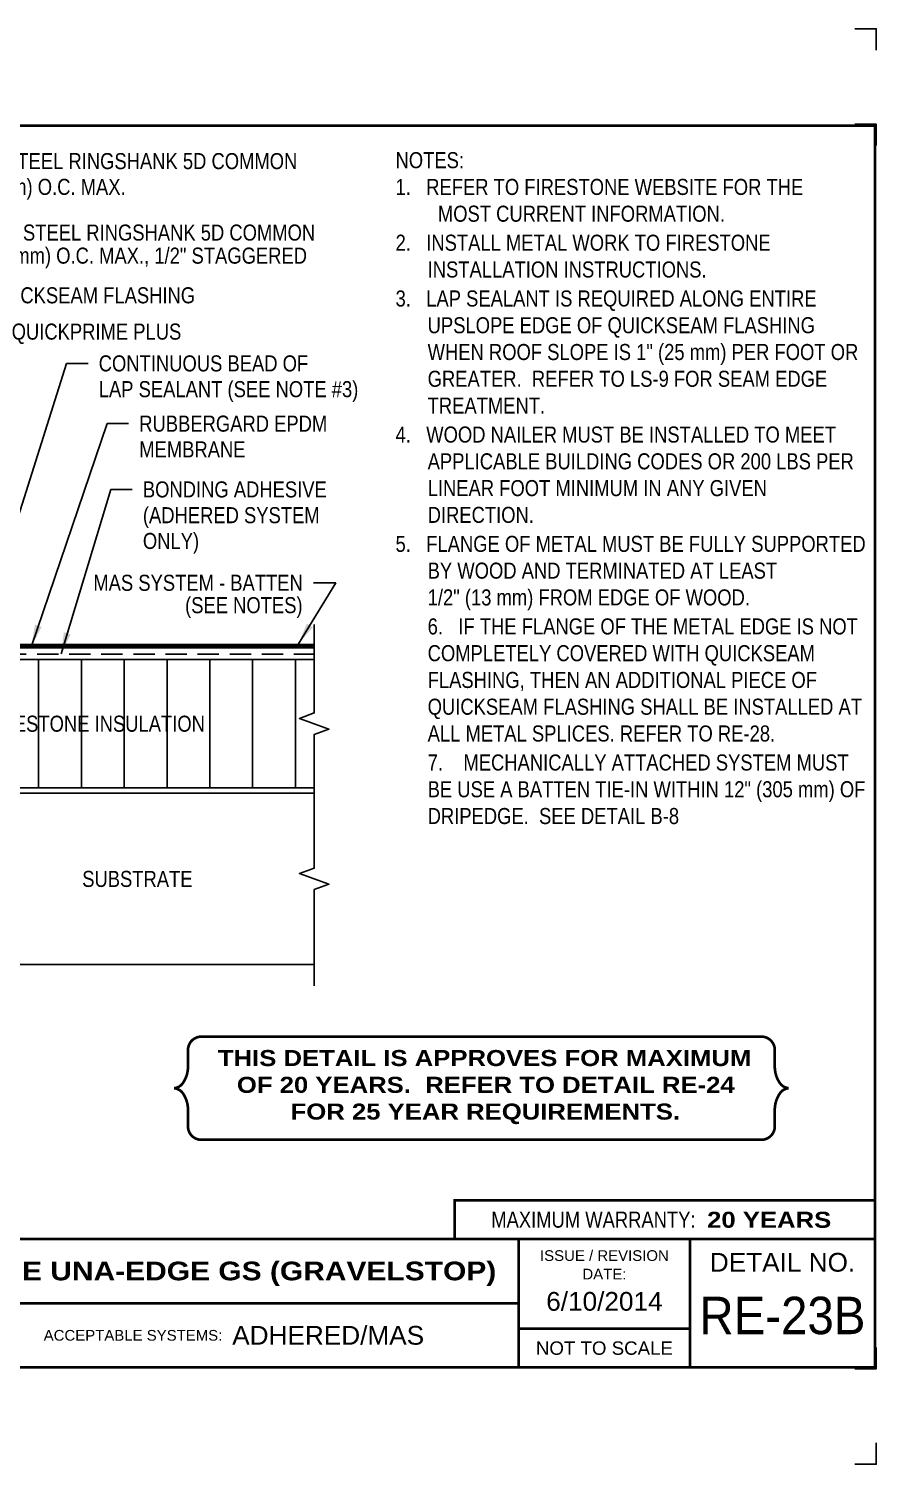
# Model space of a CAD drawing. Header units: inches. Extents: x 99.4 to 119.5, y -49.1 to -32.3.
# Drawn here: x 109.58 to 119.48, y -49.11 to -32.35 of the extents above; entities that cross this region are included whole.
import ezdxf
from ezdxf.enums import TextEntityAlignment as Align

# ---------------------------------------------------------------- set-up
doc = ezdxf.new("R2010")
doc.units = ezdxf.units.IN
doc.header["$MEASUREMENT"] = 0
doc.linetypes.add('HIDDEN', pattern=[0.375, 0.25, -0.125])
doc.layers.get('0').update_dxf_attribs({"linetype": 'CONTINUOUS'})
doc.layers.get('DEFPOINTS').update_dxf_attribs({"linetype": 'CONTINUOUS'})
for name, color, linetype in [('FSBP-ADHESIVE', 1, 'HIDDEN'), ('FSBP-ANNO-LABEL', 7, 'CONTINUOUS'), ('FSBP-ANNO-NOTE', 7, 'CONTINUOUS'), ('FSBP-INSULATION', 7, 'CONTINUOUS'), ('FSBP-MEMBRANE', 7, 'CONTINUOUS'), ('FSBP-SUBSTRATE-GENERIC', 9, 'CONTINUOUS'), ('FSBP-TTLB', 7, 'CONTINUOUS'), ('FSBP-TTLB-BORDER', 7, 'CONTINUOUS'), ('FSBP-TTLB-TEXT', 7, 'CONTINUOUS')]:
    doc.layers.add(name, color=color, linetype=linetype)
doc.styles.add('FSBP_ARIAL', font='arial.ttf')
doc.styles.add('FSBP_ARIAL_BOLD', font='')
doc.styles.add('FSBP_ARIAL_NAR', font='ARIALN.TTF')
doc.styles.get('FSBP_ARIAL_BOLD').set_extended_font_data('Arial Black')
doc.dimstyles.new('FSBP-LEADER', dxfattribs={"dimtxt": 0.1875, "dimasz": 0.25, "dimexe": 0.0625, "dimexo": 0.125, "dimgap": 0.125, "dimtad": 0, "dimtih": 1, "dimtoh": 1, "dimdec": 4, "dimzin": 0, "dimdsep": 46, "dimlunit": 4, "dimtxsty": 'FSBP_ARIAL_NAR', "dimcen": 0.09375, "dimclrd": 256, "dimclre": 256, "dimclrt": 256, "dimadec": 0, "dimazin": 0, "dimtfac": 1, "dimtdec": 4, "dimtofl": 0, "dimtmove": 0, "dimatfit": 3, "dimfxl": 1, "dimtolj": 1, "dimtzin": 0, "dimlwd": -1, "dimlwe": -1, "dimarcsym": 0})

# ---------------------------------------------------------------- blocks, each defined once
blk = doc.blocks.new('TTLB-EPDM_1')
at = {"layer": 'DEFPOINTS', "linetype": 'Continuous', "ltscale": 1.75}
for points in [[(20.01562500000003, 13.88083333333333), (20.01562500000003, 14.13083333333333), (19.76562500000003, 14.13083333333333)], [(20.01562500000003, -2.380833333333342), (20.01562500000003, -2.630833333333342), (19.76562500000003, -2.630833333333342)]]:
    blk.add_lwpolyline(points, dxfattribs=at)
at = {"layer": 'DEFPOINTS', "color": 1}
for points in [[(20.015625, 12.765625), (20.015625, 13.015625), (19.765625, 13.015625)], [(20.015625, -1.265625), (20.015625, -1.515625), (19.765625, -1.515625)]]:
    blk.add_lwpolyline(points, dxfattribs=at)
at = {"layer": 'FSBP-TTLB', "const_width": 0.03125}
blk.add_lwpolyline([(15.09028770518938, 0), (20, 0), (20, 0.4512598240669945), (15.09028770518938, 0.4512598240669945)], close=True, dxfattribs=at)
for points in [[(0, 0), (0, -1.5), (20, -1.5), (20, 0), (0, 0)], [(15.84028770518938, 0), (15.84028770518938, -1.5)], [(17.84110496735593, 0), (17.84110496735593, -1.5)], [(20, 0), (20, -1.5)], [(4.825208527206769, -0.75), (15.84028770518938, -0.75)], [(15.84028770518938, -1.048740175933006), (17.84110496735593, -1.048740175933006)]]:
    blk.add_lwpolyline(points, dxfattribs=at)
at = {"layer": 'FSBP-TTLB-BORDER', "const_width": 0.03125}
blk.add_lwpolyline([(20, 0), (20, 13), (0, 13), (0, 0)], dxfattribs=at)
at = {"layer": 'FSBP-TTLB-TEXT', "style": 'FSBP_ARIAL_NAR'}
blk.add_text('MAXIMUM WARRANTY:', height=0.1875, dxfattribs=at).set_placement((17.90516569312837, 0.2256299120335257), align=Align.MIDDLE_RIGHT)
at = {"layer": 'FSBP-TTLB-TEXT', "style": 'FSBP_ARIAL'}
for s, height, p in [('ISSUE / REVISION', 0.125, (16.84069633627263, -0.1938496373466023)), ('DETAIL NO.', 0.21875, (18.92055248367797, -0.2724398367368792)), ('DATE:', 0.125, (16.84069633627263, -0.409973105348854)), ('NOT TO SCALE', 0.15625, (16.84069633627263, -1.274370087966503))]:
    blk.add_text(s, height=height, dxfattribs=at).set_placement(p, align=Align.MIDDLE_CENTER)
blk.add_text('ACCEPTABLE SYSTEMS:', height=0.125, dxfattribs=at).set_placement((10.29281281591562, -1.125), align=Align.MIDDLE_LEFT)
at = {"layer": 'FSBP-TTLB-TEXT'}
for tag, height, style, p in [('MAXIMUM_WARRANTY', 0.1875, 'FSBP_ARIAL_BOLD', (18.03987100774941, 0.2240244307510579)), ('ACCPT_SYSTEMS', 0.21875, 'FSBP_ARIAL', (12.49438170418193, -1.125))]:
    blk.add_attdef(tag, text='', height=height, dxfattribs=dict(at, style=style)).set_placement(p, align=Align.MIDDLE_LEFT)
for tag, height, style, p in [('DETAIL_DESCP_LINE_1', 0.21875, 'FSBP_ARIAL_BOLD', (10.33118450231211, -0.3736318192489421)), ('ISSUE_REV_DATE', 0.21875, 'FSBP_ARIAL', (16.84069633627263, -0.7282559425942452)), ('DETAIL_NUMBER', 0.4375, 'FSBP_ARIAL', (18.91941590748775, -0.8931630692489421))]:
    blk.add_attdef(tag, text='', height=height, dxfattribs=dict(at, style=style)).set_placement(p, align=Align.MIDDLE_CENTER)

msp = doc.modelspace()

# ---------------------------------------------------------------- hatches: boundary and pattern name
at = {"layer": 'FSBP-INSULATION'}
h = msp.add_hatch(dxfattribs=at)
h.set_pattern_fill('LINE', color=256, scale=4, angle=90, style=0)
h.set_pattern_definition([(90, (-128.8047050809149, -80.36187132937273), (-0.5, 3.061515884555943e-17), [])])
h.paths.add_polyline_path([(112.9143867031406, -41.21102649839937), (112.9143867031405, -40.58602649839936), (113.0861040418565, -40.52352649839936), (112.7426693644246, -40.39852649839936), (112.9143867031405, -40.33602649839936), (112.9143867031406, -39.71102649839936), (107.7849862255614, -39.71102649839936), (107.7849862255614, -41.21102649839936)])
h.paths.add_polyline_path([(109.0123420748558, -40.60647968734889), (111.6870308538462, -40.60647968734889), (111.6870308538462, -40.31544541040482), (109.0123420748558, -40.31544541040482)], flags=24)

# ---------------------------------------------------------------- linework, layer by layer
at = {"layer": 'FSBP-ADHESIVE', "linetype": 'HIDDEN'}
msp.add_line((106.3025952820233, -39.64852649839936), (112.9143867031406, -39.64852649839936), dxfattribs=at)
at = {"layer": 'FSBP-ANNO-NOTE', "const_width": 0.03125}
msp.add_lwpolyline([(118.2929958988167, -44.95654248998951), (118.2929958988167, -45.16304727097233, -0.414213562373095), (118.1367458988167, -45.31929727097233), (111.5968225543489, -45.31929727097233, -0.414213562373095), (111.4405725543489, -45.16304727097233), (111.440572554349, -44.95654248998952, 0.1409083258157955), (111.3821249281615, -44.77840143988649, 0.2244532195272858), (111.2780615104486, -44.71712039978969, 0.2244532195272858), (111.3821249281615, -44.65583935969289, 0.1409083258157939), (111.440572554349, -44.47769830958987), (111.4405725543489, -44.27119352860704, -0.414213562373095), (111.5968225543489, -44.11494352860704), (118.1367458988167, -44.11494352860704, -0.414213562373095), (118.2929958988167, -44.27119352860704), (118.2929958988167, -44.47769830958987, 0.1409083258157955), (118.3514435250041, -44.65583935969289, 0.2244532195272858), (118.4555069427171, -44.71712039978969, 0.2244532195272858), (118.3514435250041, -44.77840143988649, 0.1409083258157939)], format="xyb", close=True, dxfattribs=at)
at = {"layer": 'FSBP-INSULATION', "linetype": 'Continuous'}
msp.add_lwpolyline([(112.9143867031406, -41.21102649839936), (112.9143867031405, -40.58602649839936), (113.0861040418565, -40.52352649839936), (112.7426693644246, -40.39852649839936), (112.9143867031405, -40.33602649839936), (112.9143867031406, -39.30477649839936)], dxfattribs=at)
at = {"layer": 'FSBP-INSULATION'}
msp.add_lwpolyline([(112.9143867031406, -39.71102649839936), (107.7849862255614, -39.71102649839936), (107.7849862255614, -41.21102649839936), (112.9143867031406, -41.21102649839936)], dxfattribs=at)
at = {"layer": 'FSBP-MEMBRANE', "const_width": 0.06}
msp.add_lwpolyline([(112.9143867031406, -39.55477649839936), (106.3025952820233, -39.55477649839936)], dxfattribs=at)
at = {"layer": 'FSBP-SUBSTRATE-GENERIC'}
for points in [[(112.9143867031406, -43.52352649839936), (112.9143867031405, -42.39852649839936), (113.0861040418565, -42.33602649839936), (112.7426693644246, -42.21102649839936), (112.9143867031405, -42.14852649839936), (112.9143867031406, -41.21102649839936)], [(112.9143867031406, -41.27352649839936), (108.7849862255614, -41.27352649839936), (108.7849862255614, -43.27352649839936), (112.9143867031406, -43.27352649839936)]]:
    msp.add_lwpolyline(points, dxfattribs=at)

# ---------------------------------------------------------------- block references
ref = msp.add_blockref('TTLB-EPDM_1', (99.46270113045091, -46.47737117024043))
ref.add_attrib('DETAIL_DESCP_LINE_1', 'ROOF EDGE WITH FIRESTONE UNA-EDGE GS (GRAVELSTOP)', dxfattribs={"layer": 'FSBP-TTLB-TEXT', "height": 0.21875, "style": 'FSBP_ARIAL_BOLD'}).set_placement((109.793885632763, -46.85100298948937), align=Align.MIDDLE_CENTER)
ref.add_attrib('ACCPT_SYSTEMS', 'ADHERED/MAS', dxfattribs={"layer": 'FSBP-TTLB-TEXT', "height": 0.21875, "style": 'FSBP_ARIAL'}).set_placement((111.9570828346328, -47.60237117024043), align=Align.MIDDLE_LEFT)
ref.add_attrib('ISSUE_REV_DATE', '6/10/2014', dxfattribs={"layer": 'FSBP-TTLB-TEXT', "height": 0.21875, "style": 'FSBP_ARIAL'}).set_placement((116.3033974667235, -47.20562711283468), align=Align.MIDDLE_CENTER)
ref.add_attrib('DETAIL_NUMBER', 'RE-23B', dxfattribs={"layer": 'FSBP-TTLB-TEXT', "height": 0.4375, "style": 'FSBP_ARIAL', "width": 0.90625}).set_placement((118.3821170379387, -47.37053423948937), align=Align.MIDDLE_CENTER)
ref.add_attrib('MAXIMUM_WARRANTY', '20 YEARS', dxfattribs={"layer": 'FSBP-TTLB-TEXT', "height": 0.1875, "style": 'FSBP_ARIAL_BOLD'}).set_placement((117.5025721382003, -46.25334673948937), align=Align.MIDDLE_LEFT)

# ---------------------------------------------------------------- texts
at = {"layer": 'FSBP-ANNO-LABEL', "style": 'FSBP_ARIAL_NAR'}
for s, p in [('1-3/4" STAINLESS STEEL RINGSHANK 5D COMMON ', (107.43769720973, -33.89238846273005)), ('NAILS AT 8" (203 mm) O.C. MAX.', (107.43769720973, -34.19316971273005)), ('1-3/4" STAINLESS STEEL RINGSHANK 5D COMMON ', (107.6464496942892, -34.7267153372039)), ('NAILS AT 4" (101 mm) O.C. MAX., 1/2" STAGGERED', (107.6530248749616, -34.99602810003384)), ('5" QUICKSEAM FLASHING', (108.8460706866576, -35.45918365192531)), ('QUICKPRIME PLUS', (109.3816536056328, -35.88324366318808)), ('CONTINUOUS BEAD OF', (110.3982120123367, -36.25424785398155)), ('LAP SEALANT (SEE NOTE #3)', (110.3982120123367, -36.55502910398155)), ('RUBBERGARD EPDM', (110.8715852959819, -36.95767462472176)), ('MEMBRANE', (110.8715852959819, -37.25845587472176)), ('BONDING ADHESIVE', (110.9138579122178, -37.72574618418065)), ('(ADHERED SYSTEM', (110.9138579122178, -38.02652743418065)), ('ONLY)', (110.9138579122178, -38.32730868418065))]:
    msp.add_text(s, height=0.1875, dxfattribs=at).set_placement(p, align=Align.MIDDLE_LEFT)
for s, p in [('MAS SYSTEM - BATTEN', (112.7812987881398, -38.81580657098086)), ('(SEE NOTES)', (112.7788369673516, -39.07707383550942))]:
    msp.add_text(s, height=0.1875, dxfattribs=at).set_placement(p, align=Align.MIDDLE_RIGHT)
at = {"layer": 'FSBP-ANNO-NOTE', "style": 'FSBP_ARIAL_NAR'}
for s, p in [('FIRESTONE INSULATION', (110.349686464351, -40.46102649839936)), ('SUBSTRATE', (110.849686464351, -42.27352649839936))]:
    msp.add_text(s, height=0.1875, dxfattribs=at).set_placement(p, align=Align.MIDDLE_CENTER)
at = {"layer": 'FSBP-ANNO-NOTE', "char_height": 0.1875, "attachment_point": 1}
for s, width, gutter_width, heights, insert, style in [('\\A1;\\pi-0.375,l0.375,t0.1875,0.375;NOTES:\\P1.   REFER TO FIRESTONE WEBSITE FOR THE                MOST CURRENT INFORMATION.\\P{\\H0.083333x;\\P\\pt0.375;}2.   INSTALL METAL WORK TO FIRESTONE INSTALLATION INSTRUCTIONS.\\P{\\H0.083333x; \\P\\ptz;}3.   LAP SEALANT IS REQUIRED ALONG ENTIRE UPSLOPE EDGE OF QUICKSEAM FLASHING WHEN ROOF SLOPE IS 1" (25 mm) PER FOOT OR GREATER.  REFER TO LS-9 FOR SEAM EDGE TREATMENT.{\\H0.083333x;\\P\\P}4.   WOOD NAILER MUST BE INSTALLED TO MEET APPLICABLE BUILDING CODES OR 200 LBS PER LINEAR FOOT MINIMUM IN ANY GIVEN DIRECTION.\\P\\pt0.375;{\\H0.083333x;\\P\\ptz;}5.   FLANGE OF METAL MUST BE FULLY SUPPORTED \\P\\pi0,t0.375;BY WOOD AND TERMINATED AT LEAST \\P1/2" (13 mm) FROM EDGE OF WOOD.{\\H0.083333x; \\P\\P\\pi-0.375,tz;}6.   IF THE FLANGE OF THE METAL EDGE IS NOT COMPLETELY COVERED WITH QUICKSEAM FLASHING, THEN AN ADDITIONAL PIECE OF QUICKSEAM FLASHING SHALL BE INSTALLED AT ALL METAL SPLICES. REFER TO RE-28.{\\H0.083333x;\\P\\pi0;\\P\\pi-0.375;}7.    MECHANICALLY ATTACHED SYSTEM MUST BE USE A BATTEN TIE-IN WITHIN 12" (305 mm) OF DRIPEDGE.  SEE DETAIL B-8', 5.56424148986153, 23.08110225731588, [8.65452463927285], (113.8643221960197, -33.78761665185461), 'FSBP_ARIAL_NAR'), ('\\pi0.11302;THIS DETAIL IS APPROVES FOR MAXIMUM \\P\\pi0.33499;OF 20 YEARS.  REFER TO DETAIL RE-24 \\P\\pi0.96272;FOR 25 YEAR REQUIREMENTS.', 6.343074615461148, 5, [0.9127548368072809], (111.676422374504, -44.27119352860704), 'FSBP_ARIAL_BOLD')]:
    msp.add_mtext_dynamic_manual_height_columns(s, width=width, gutter_width=gutter_width, heights=heights, dxfattribs=dict(at, insert=insert, style=style))

# ---------------------------------------------------------------- leaders
at = {"layer": 'FSBP-ANNO-LABEL'}
for points in [[(109.0849644337482, -39.20669902749297), (110.0232120123367, -36.25424785398155), (110.2732120123367, -36.25424785398155)], [(109.6126267685678, -39.55477649839936), (110.4965852959819, -36.95767462472176), (110.7465852959819, -36.95767462472176)], [(109.9583966610262, -39.64559192011382), (110.5388579122178, -37.72574618418065), (110.7888579122178, -37.72574618418065)], [(112.7322107398904, -39.52738921664729), (113.1678026888663, -38.81623429456798), (112.9062987881398, -38.81580657098086)]]:
    msp.add_leader(points, dimstyle='FSBP-LEADER', dxfattribs=at)

doc.saveas('drawing.dxf')
